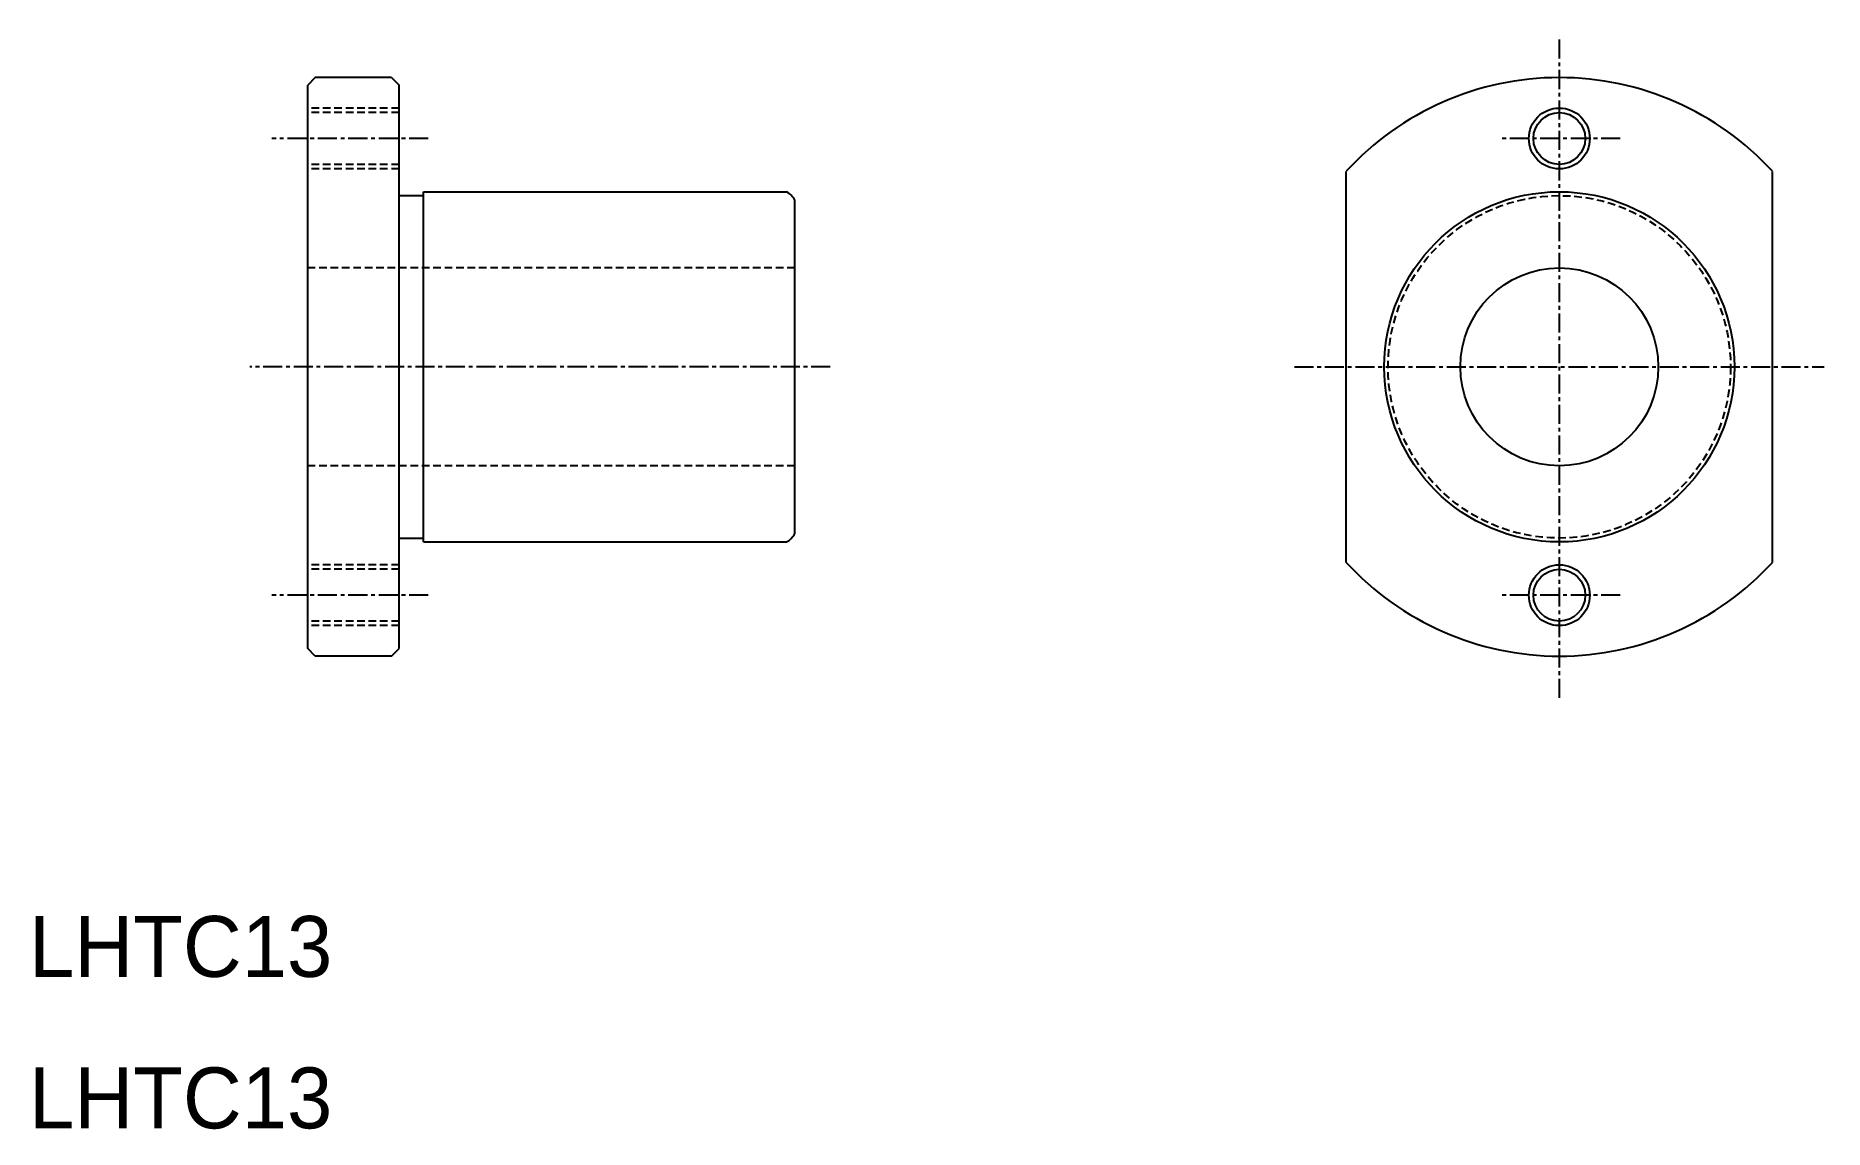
# Model space of a CAD drawing. Extents: x 54 to 172, y 74 to 146.
import ezdxf

# ---------------------------------------------------------------- set-up
doc = ezdxf.new("R2010")
doc.units = 0
doc.linetypes.add('CENTER', pattern=[2, 1.25, -0.25, 0.25, -0.25])
doc.linetypes.add('DASHED', pattern=[0.75, 0.5, -0.25])
doc.layers.get('0').update_dxf_attribs({"linetype": 'CONTINUOUS'})
doc.layers.add('CENTER', color=1, linetype='CENTER')

msp = doc.modelspace()

# ---------------------------------------------------------------- linework, layer by layer
at = {"color": 7, "linetype": 'CONTINUOUS'}
for p, q in [((72.66, 143.49), (72.16, 142.99)), ((77.66, 143.49), (72.66, 143.49)), ((77.66, 143.49), (78.16, 142.99)), ((72.16, 105.99), (72.16, 142.99)), ((78.16, 105.99), (78.16, 142.99)), ((140.39, 111.64), (140.39, 137.33)), ((168.39, 111.64), (168.39, 137.33)), ((78.16, 135.74), (79.76, 135.74)), ((79.76, 135.99), (103.61, 135.99)), ((79.76, 112.99), (79.76, 135.99)), ((104.16, 113.53), (104.16, 135.44)), ((78.16, 113.24), (79.76, 113.24)), ((79.76, 112.99), (103.61, 112.99)), ((84.28, 112.99), (84.28, 112.99)), ((90.41, 112.99), (90.41, 112.99)), ((72.66, 105.49), (72.16, 105.99)), ((77.66, 105.49), (78.16, 105.99)), ((77.66, 105.49), (72.66, 105.49))]:
    msp.add_line(p, q, dxfattribs=at)
at = {"color": 3, "linetype": 'DASHED'}
for p, q in [((78.16, 141.49), (72.16, 141.49)), ((78.16, 141.19), (72.16, 141.19)), ((78.16, 137.79), (72.16, 137.79)), ((78.16, 137.49), (72.16, 137.49)), ((104.16, 130.99), (72.16, 130.99)), ((104.16, 117.99), (72.16, 117.99)), ((78.16, 111.49), (72.16, 111.49)), ((78.16, 111.19), (72.16, 111.19)), ((78.16, 107.79), (72.16, 107.79)), ((78.16, 107.49), (72.16, 107.49))]:
    msp.add_line(p, q, dxfattribs=at)
at = {"color": 3, "linetype": 'CONTINUOUS'}
for centre in [(154.39, 139.49), (154.39, 109.49)]:
    msp.add_circle(centre, 2, dxfattribs=at)
at = {"color": 7, "linetype": 'CONTINUOUS'}
for centre, radius in [((154.39, 139.49), 1.7), ((154.39, 124.49), 11.5), ((154.39, 124.49), 6.5), ((154.39, 109.49), 1.7)]:
    msp.add_circle(centre, radius, dxfattribs=at)
at = {"color": 3, "linetype": 'DASHED'}
msp.add_circle((154.39, 124.49), 11.25, dxfattribs=at)
at = {"color": 7, "linetype": 'CONTINUOUS'}
for centre, radius, start, end in [((154.39, 124.49), 19, 42.5369, 137.4631), ((103.01, 134.84), 1.3, 27.7958, 62.2042), ((103.01, 114.14), 1.3, 297.7958, 332.2042), ((154.39, 124.49), 19, 222.5369, 317.4631)]:
    msp.add_arc(centre, radius, start, end, dxfattribs=at)
at = {"layer": 'CENTER', "color": 1, "linetype": 'CENTER'}
for p, q in [((154.39, 102.74), (154.39, 146.24)), ((80.08, 139.49), (69.81, 139.49)), ((158.39, 139.49), (150.39, 139.49)), ((106.49, 124.49), (68.37, 124.49)), ((136.99, 124.49), (171.79, 124.49)), ((80.08, 109.49), (69.81, 109.49)), ((158.39, 109.49), (150.39, 109.49))]:
    msp.add_line(p, q, dxfattribs=at)

# ---------------------------------------------------------------- texts
at = {"color": 7, "linetype": 'CONTINUOUS'}
for p in [(53.86, 84.42), (53.86, 74.47)]:
    msp.add_text('LHTC13', height=4, dxfattribs=at).set_placement(p)

doc.saveas('drawing.dxf')
